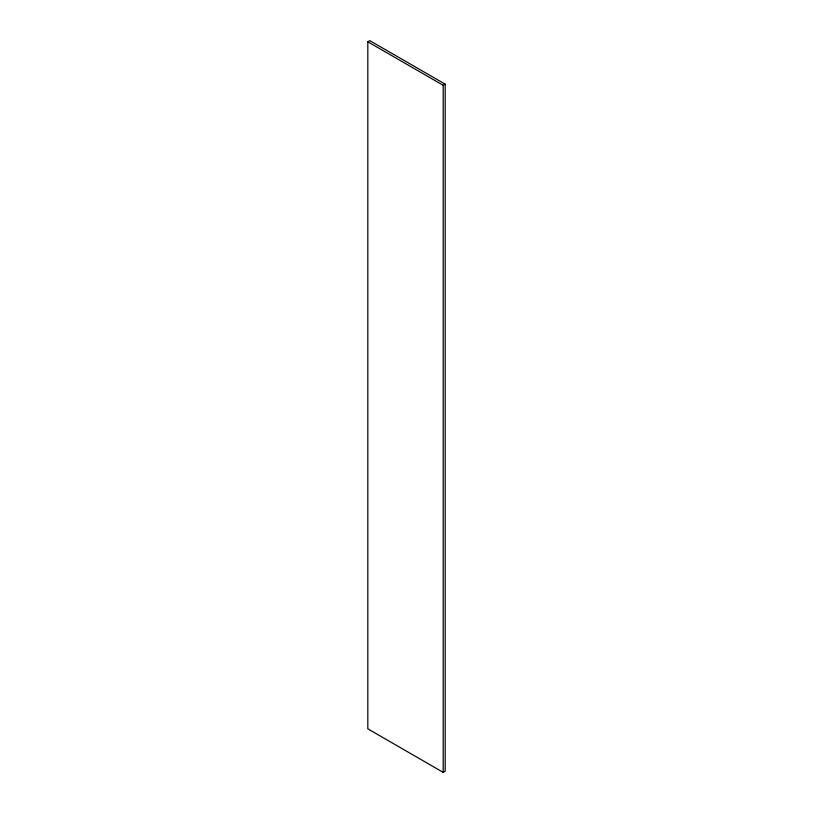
<?xml version="1.0" encoding="UTF-8"?>
<svg xmlns="http://www.w3.org/2000/svg" width="813" height="813" viewBox="0 0 813 813"><rect width="100%" height="100%" fill="white"/><g stroke="black" fill="none" stroke-linecap="round" stroke-linejoin="round"><path stroke-width="1.22" d="M367.822 41.798L369.813 40.65L445.178 84.166L445.178 771.202L443.187 772.35L367.822 728.834L367.822 41.798L443.187 85.304L445.178 84.166M443.187 85.304L443.187 772.35"/></g></svg>
